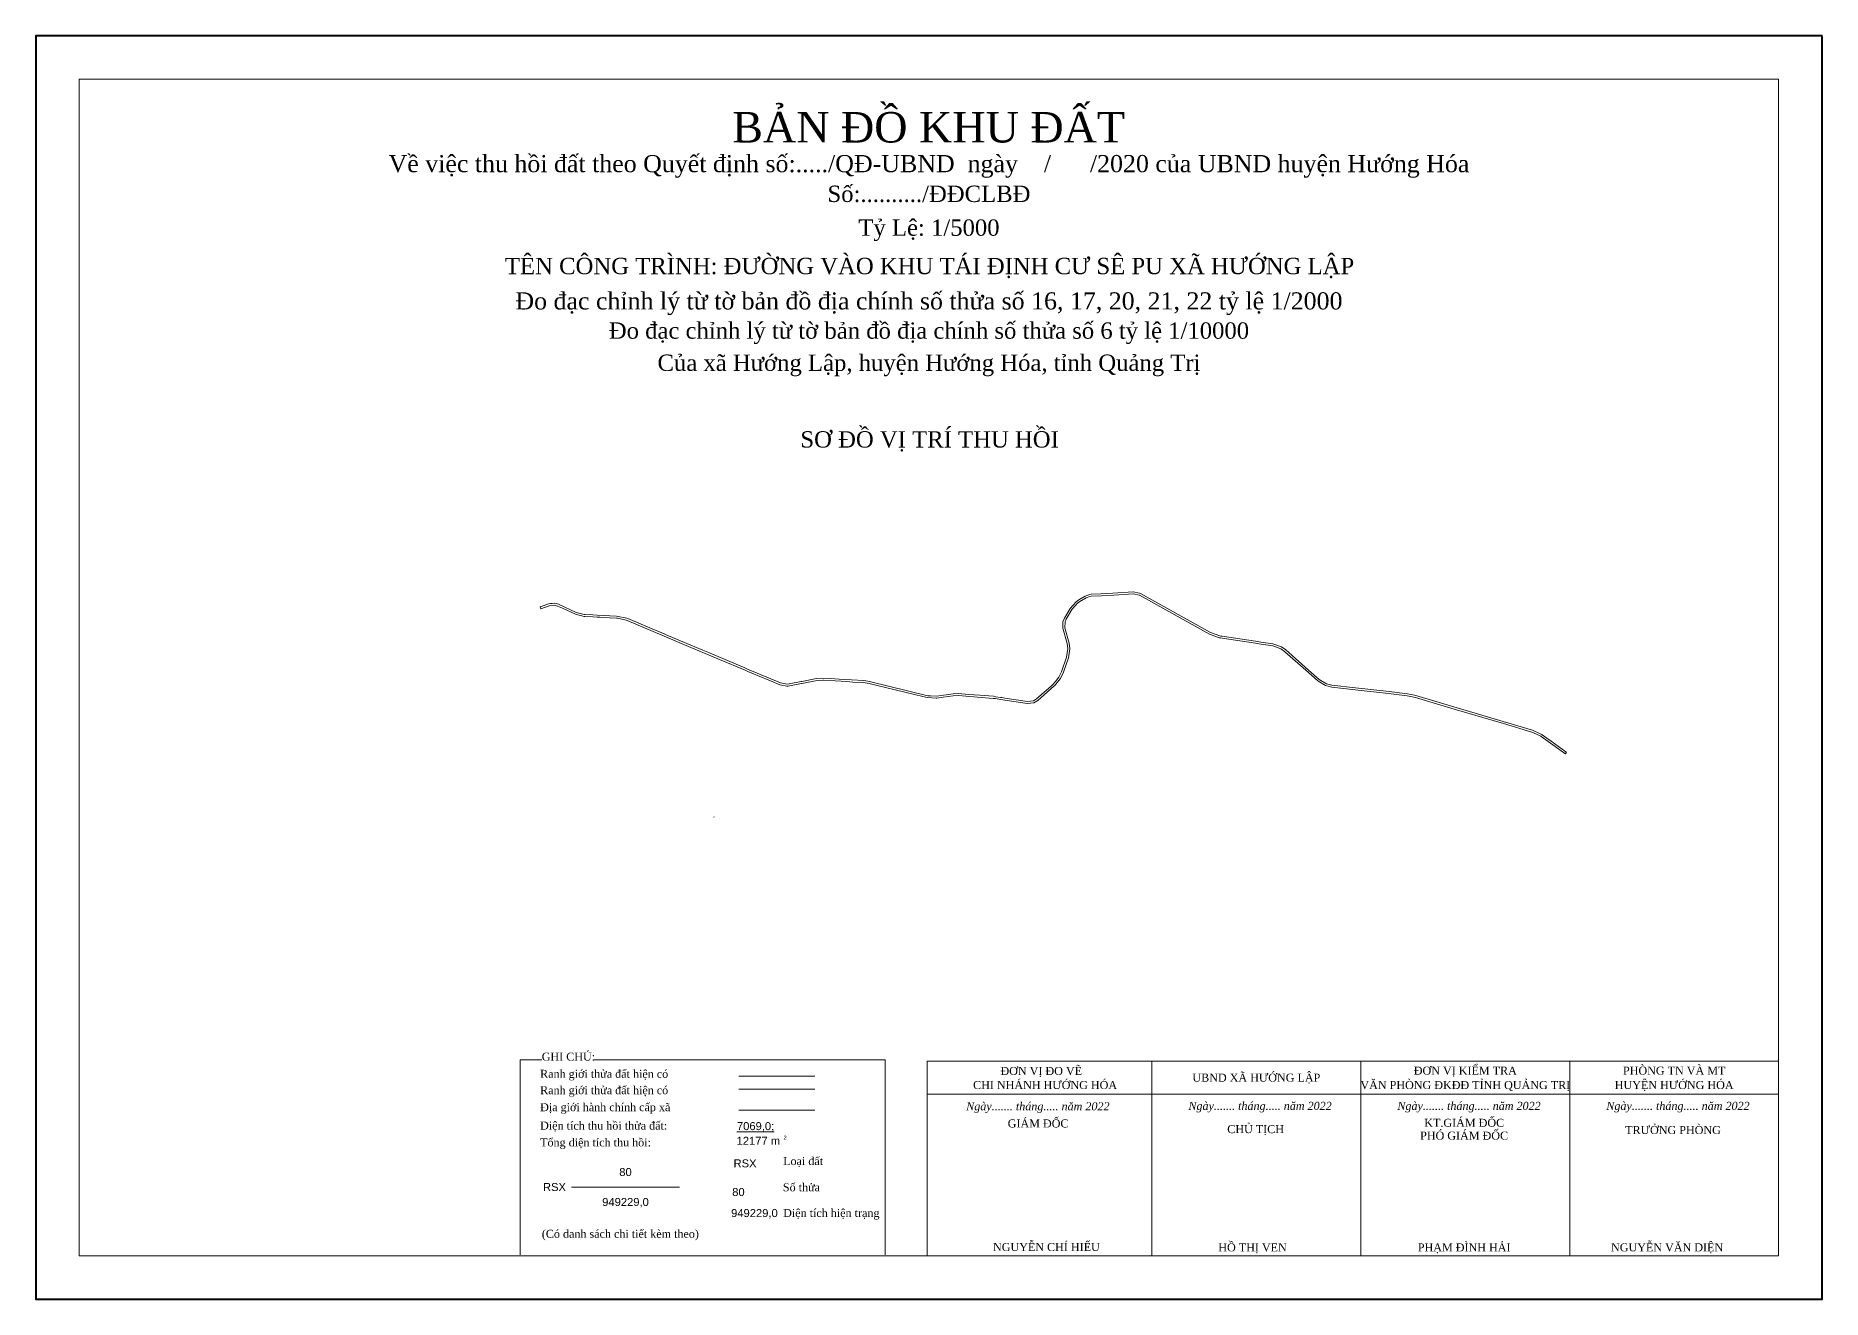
# Model space of a CAD drawing. Header units: metres. Extents: x 108 to 533749, y -130 to 1868317.
# Drawn here: x 530638.5 to 530839.4, y 1868021.1 to 1868163.2 of the extents above; entities that cross this region are included whole.
import ezdxf
from ezdxf.enums import TextEntityAlignment as Align

# ---------------------------------------------------------------- set-up
doc = ezdxf.new("R2010")
doc.units = ezdxf.units.M
doc.header["$MEASUREMENT"] = 0
doc.linetypes.add('DGN Style 2', pattern=[138.332291, 82.999375, -55.332917])
doc.linetypes.add('DGN Style 4', pattern=[221.469999, 110.665833, -55.332917, 0.138332, -55.332917])
doc.layers.add('Level 19', color=7, linetype='Continuous', lineweight=0)
doc.styles.add('Style-Arial', font='arial.ttf')
doc.styles.add('Style-Times New Roman', font='times.ttf')
doc.styles.add('Style-Times New Roman IF', font='timesi.ttf')

# ---------------------------------------------------------------- blocks, each defined once
blk = doc.blocks.new('N_THUA_36')
at = {"layer": 'Level 19', "color": 250, "linetype": 'Continuous', "lineweight": 0}
blk.add_line((-23.28, 0), (34.3, 0), dxfattribs=at)
at = {"layer": 'Level 19', "color": 250, "linetype": 'Continuous', "lineweight": 0, "style": 'Style-Arial'}
for s, p in [('80', (5.51, 8)), ('949229,0', (5.51, -8))]:
    blk.add_text(s, height=4.272, dxfattribs=at).set_placement(p, align=Align.MIDDLE_CENTER)
blk.add_text('RSX', height=4.272, dxfattribs=at).set_placement((-26.28, 0), align=Align.MIDDLE_RIGHT)

msp = doc.modelspace()

# ---------------------------------------------------------------- linework, layer by layer
at = {"layer": 'Level 19', "color": 5, "linetype": 'Continuous', "lineweight": 0}
for p, q in [((530724.62, 1868090.62), (530724.66, 1868090.62)), ((530724.62, 1868090.39), (530724.66, 1868090.39)), ((530714.74, 1868075.39), (530714.78, 1868075.37))]:
    msp.add_line(p, q, dxfattribs=at)
at = {"layer": 'Level 19', "color": 250, "linetype": 'Continuous', "lineweight": 0}
for p, q in [((530692.97, 1868048.06), (530695.39, 1868048.06)), ((530692.97, 1868026.12), (530692.97, 1868048.06)), ((530701.29, 1868048.06), (530734.03, 1868048.06)), ((530734.03, 1868026.12), (530734.03, 1868048.06)), ((530834.5, 1868044.21), (530834.5, 1868047.92)), ((530738.73, 1868026.03), (530764.01, 1868026.03)), ((530764.01, 1868026.03), (530787.51, 1868026.03)), ((530787.51, 1868026.03), (530811.01, 1868026.03)), ((530811.01, 1868026.03), (530834.5, 1868026.03))]:
    msp.add_line(p, q, dxfattribs=at)
at = {"layer": 'Level 19', "color": 250}
for p, q in [((530764.01, 1868047.92), (530787.51, 1868047.92)), ((530764.01, 1868044.21), (530764.01, 1868047.92)), ((530787.51, 1868047.92), (530811.01, 1868047.92)), ((530787.51, 1868044.21), (530787.51, 1868047.92)), ((530811.01, 1868047.92), (530834.5, 1868047.92)), ((530811.01, 1868044.21), (530811.01, 1868047.92)), ((530738.73, 1868044.21), (530764.01, 1868044.21)), ((530738.73, 1868026.03), (530738.73, 1868044.21)), ((530764.01, 1868044.21), (530787.51, 1868044.21)), ((530764.01, 1868026.03), (530764.01, 1868044.21)), ((530787.51, 1868044.21), (530811.01, 1868044.21)), ((530787.51, 1868026.03), (530787.51, 1868044.21)), ((530811.01, 1868044.21), (530834.5, 1868044.21)), ((530811.01, 1868026.03), (530811.01, 1868044.21)), ((530834.5, 1868026.03), (530834.5, 1868044.21))]:
    msp.add_line(p, q, dxfattribs=at)
at = {"layer": 'Level 19', "color": 250, "lineweight": 13}
msp.add_line((530717.55, 1868046.22), (530726.09, 1868046.22), dxfattribs=at)
at = {"layer": 'Level 19', "color": 250, "linetype": 'DGN Style 2', "lineweight": 13}
msp.add_line((530717.55, 1868044.76), (530726.09, 1868044.76), dxfattribs=at)
at = {"layer": 'Level 19', "color": 250, "linetype": 'DGN Style 4', "lineweight": 0}
msp.add_line((530717.55, 1868042.39), (530726.09, 1868042.39), dxfattribs=at)
at = {"layer": 'Level 19', "color": 250, "linetype": 'Continuous', "lineweight": 40, "flags": 128}
msp.add_lwpolyline([(530839.4, 1868163.25), (530638.48, 1868163.25), (530638.48, 1868021.13), (530839.4, 1868021.13), (530839.4, 1868163.25)], dxfattribs=at)
at = {"layer": 'Level 19', "color": 250, "linetype": 'Continuous', "lineweight": 0, "flags": 128}
msp.add_lwpolyline([(530834.5, 1868047.92), (530834.5, 1868158.35), (530643.38, 1868158.35), (530643.38, 1868026.03), (530738.73, 1868026.03)], dxfattribs=at)
at = {"layer": 'Level 19', "color": 5, "linetype": 'Continuous', "lineweight": 0, "flags": 128}
for points in [[(530724.66, 1868090.39), (530726.35, 1868090.72), (530726.99, 1868090.76), (530727.07, 1868090.75), (530729.72, 1868090.6), (530730.39, 1868090.56), (530731.59, 1868090.49), (530731.77, 1868090.47), (530732.22, 1868090.4), (530733.12, 1868090.18), (530736.23, 1868089.41), (530737.31, 1868089.15), (530738.25, 1868088.92), (530738.75, 1868088.8), (530738.75, 1868088.8), (530739.75, 1868088.74), (530739.82, 1868088.75), (530740.53, 1868088.85), (530741.68, 1868089.01), (530742.24, 1868089.03), (530746.17, 1868088.72), (530746.44, 1868088.69), (530746.99, 1868088.61), (530750, 1868088.14), (530750.72, 1868088.21), (530751.2, 1868088.49), (530753, 1868090.08), (530753.04, 1868090.13), (530753.2, 1868090.31), (530753.34, 1868090.49), (530753.74, 1868090.97), (530754.06, 1868091.65), (530754.63, 1868093.28), (530754.79, 1868094.28), (530754.69, 1868094.94), (530754.23, 1868096.67), (530754.24, 1868097.34), (530754.37, 1868097.63), (530755.01, 1868098.71), (530755.66, 1868099.44), (530755.91, 1868099.61), (530756.62, 1868100.03), (530757.02, 1868100.16), (530757.19, 1868100.21), (530758.33, 1868100.27), (530759.73, 1868100.34), (530761.94, 1868100.46), (530762.59, 1868100.32), (530762.61, 1868100.31), (530770.48, 1868095.94), (530771.57, 1868095.54), (530771.73, 1868095.51), (530771.9, 1868095.48), (530775.68, 1868094.91), (530776.05, 1868094.85), (530777.6, 1868094.62), (530778.51, 1868094.3), (530778.93, 1868094), (530778.96, 1868093.97), (530781.61, 1868091.63), (530782.68, 1868090.68), (530783.54, 1868090.16), (530784.23, 1868089.99), (530786.87, 1868089.69), (530790.62, 1868089.26), (530792.73, 1868089.01), (530793.47, 1868088.86), (530793.66, 1868088.81), (530797.99, 1868087.52), (530803.55, 1868085.88), (530806.75, 1868084.93), (530807.27, 1868084.68), (530807.76, 1868084.45), (530807.79, 1868084.43), (530808.56, 1868083.88), (530808.58, 1868083.86), (530810.3, 1868082.64), (530810.47, 1868082.51), (530810.51, 1868082.49), (530810.64, 1868082.67), (530810.57, 1868082.72), (530808.91, 1868083.9), (530808.44, 1868084.24), (530807.92, 1868084.61), (530807.86, 1868084.65), (530807.61, 1868084.77), (530806.81, 1868085.15), (530803.53, 1868086.12), (530797.96, 1868087.77), (530793.71, 1868089.03), (530793.54, 1868089.08), (530792.75, 1868089.24), (530790.7, 1868089.48), (530786.92, 1868089.91), (530784.26, 1868090.22), (530783.66, 1868090.36), (530782.83, 1868090.85), (530781.64, 1868091.91), (530779.41, 1868093.87), (530779.08, 1868094.17), (530778.58, 1868094.52), (530777.63, 1868094.84), (530776.25, 1868095.05), (530775.66, 1868095.14), (530771.91, 1868095.71), (530771.77, 1868095.73), (530771.65, 1868095.75), (530770.59, 1868096.13), (530762.72, 1868100.51), (530762.63, 1868100.55), (530761.92, 1868100.69), (530759.62, 1868100.56), (530758.26, 1868100.49), (530757.18, 1868100.43), (530757.03, 1868100.39), (530756.5, 1868100.23), (530755.79, 1868099.8), (530755.48, 1868099.59), (530754.82, 1868098.83), (530754.17, 1868097.74), (530754.01, 1868097.34), (530754.01, 1868096.61), (530754.47, 1868094.89), (530754.56, 1868094.31), (530754.42, 1868093.36), (530753.84, 1868091.72), (530753.56, 1868091.12), (530753.16, 1868090.63), (530752.85, 1868090.25), (530752.73, 1868090.14), (530752.43, 1868089.88), (530751.05, 1868088.66), (530750.7, 1868088.44), (530750.04, 1868088.36), (530747.46, 1868088.76), (530747.13, 1868088.81), (530747.02, 1868088.83), (530746.47, 1868088.91), (530746.19, 1868088.95), (530744.66, 1868089.07), (530743.38, 1868089.17), (530742.26, 1868089.25), (530741.65, 1868089.23), (530739.79, 1868088.97), (530739.77, 1868088.97), (530739.13, 1868089), (530738.8, 1868089.02), (530732.27, 1868090.62), (530731.6, 1868090.72), (530730.24, 1868090.8), (530729.35, 1868090.85), (530727.83, 1868090.94), (530727, 1868090.98), (530726.31, 1868090.94), (530724.66, 1868090.62)], [(530724.62, 1868090.39), (530723.26, 1868090.13), (530723.12, 1868090.11), (530722.97, 1868090.09), (530722.16, 1868090.24), (530721.3, 1868090.61), (530719.48, 1868091.37), (530718.58, 1868091.75), (530718.28, 1868091.88), (530715.39, 1868093.1), (530711.46, 1868094.75), (530709.89, 1868095.41), (530705, 1868097.48), (530704.9, 1868097.52), (530703.9, 1868097.73), (530703.8, 1868097.75), (530703.02, 1868097.79), (530701.91, 1868097.84), (530701.62, 1868097.85), (530701.13, 1868097.88), (530700.23, 1868097.92), (530700.15, 1868097.92), (530699.18, 1868098.18), (530697.72, 1868098.85), (530697.35, 1868099.02), (530697.17, 1868099.1), (530696.88, 1868099.2), (530696.21, 1868099.14), (530695.29, 1868098.79), (530695.29, 1868098.8), (530695.21, 1868099), (530695.54, 1868099.13), (530696.14, 1868099.35), (530696.37, 1868099.38), (530696.55, 1868099.4), (530696.85, 1868099.43), (530697.27, 1868099.31), (530697.97, 1868098.98), (530699.27, 1868098.38), (530700.16, 1868098.16), (530700.21, 1868098.15), (530700.24, 1868098.14), (530701.15, 1868098.1), (530701.61, 1868098.08), (530703.04, 1868098.01), (530703.81, 1868097.97), (530704.95, 1868097.74), (530705.08, 1868097.69), (530707.82, 1868096.53), (530708.9, 1868096.08), (530709.63, 1868095.77), (530713.52, 1868094.13), (530714.07, 1868093.9), (530718.23, 1868092.14), (530718.52, 1868092.02), (530722.24, 1868090.45), (530723.01, 1868090.32), (530723.22, 1868090.35), (530724.58, 1868090.61), (530724.62, 1868090.62)]]:
    msp.add_lwpolyline(points, dxfattribs=at)
at = {"layer": 'Level 19', "color": 250, "flags": 128}
msp.add_lwpolyline([(530738.73, 1868044.21), (530738.73, 1868047.92), (530764.01, 1868047.92)], dxfattribs=at)

# ---------------------------------------------------------------- block references
at = {"layer": 'Level 19', "color": 250, "linetype": 'Continuous', "lineweight": 0, "xscale": 0.2106599193575409, "yscale": 0.2106599193575409, "zscale": 0.2106599193575409}
msp.add_blockref('N_THUA_36', (530703.65, 1868033.76), dxfattribs=at)

# ---------------------------------------------------------------- texts
at = {"layer": 'Level 19', "color": 250, "linetype": 'Continuous', "lineweight": 0, "style": 'Style-Times New Roman'}
for s, height, p in [('BẢN ĐỒ KHU ĐẤT', 3.4303, (530738.9, 1868151.24)), ('Về việc thu hồi đất theo Quyết định số:...../QĐ-UBND  ngày    /      /2020 của UBND huyện Hướng Hóa', 1.9284, (530738.94, 1868147.9)), ('Số:........../ĐĐCLBĐ', 1.8377, (530738.94, 1868144.55)), ('Tỷ Lệ: 1/5000', 1.8377, (530738.94, 1868140.75)), ('TÊN CÔNG TRÌNH: ĐƯỜNG VÀO KHU TÁI ĐỊNH CƯ SÊ PU XÃ HƯỚNG LẬP', 1.8377, (530739.01, 1868136.43)), ('Đo đạc chỉnh lý từ tờ bản đồ địa chính số thửa số 16, 17, 20, 21, 22 tỷ lệ 1/2000', 1.9279, (530738.94, 1868132.46)), ('Đo đạc chỉnh lý từ tờ bản đồ địa chính số thửa số 6 tỷ lệ 1/10000', 1.8377, (530738.94, 1868129.17)), ('Của xã Hướng Lập, huyện Hướng Hóa, tỉnh Quảng Trị', 1.8377, (530738.94, 1868125.55)), ('SƠ ĐỒ VỊ TRÍ THU HỒI', 1.8377, (530739.01, 1868116.93))]:
    msp.add_text(s, height=height, dxfattribs=at).set_placement(p, align=Align.CENTER)
for s, p in [('GHI CHÚ:', (530695.39, 1868048.87)), ('Ranh giới thửa đất hiện có', (530695.21, 1868046.94)), ('Ranh giới thửa đất hiện có', (530695.21, 1868045.1)), ('Địa giới hành chính cấp xã', (530695.21, 1868043.19)), ('Diện tích thu hồi thửa đất:', (530695.21, 1868041.12)), ('Tổng diện tích thu hồi:', (530695.21, 1868039.23)), ('Loại đất', (530722.54, 1868037.13)), ('Số thửa', (530722.51, 1868034.18)), ('Diện tích hiện trạng', (530722.54, 1868031.29)), ('(Có danh sách chi tiết kèm theo)', (530695.4, 1868028.95))]:
    msp.add_text(s, height=0.9, dxfattribs=at).set_placement(p, align=Align.TOP_LEFT)
at = {"layer": 'Level 19', "color": 250, "linetype": 'Continuous', "lineweight": 13, "style": 'Style-Times New Roman'}
for s, p in [('UBND XÃ HƯỚNG LẬP', (530775.76, 1868046.06)), ('ĐƠN VỊ KIỂM TRA', (530799.26, 1868046.85)), ('PHÒNG TN VÀ MT', (530822.75, 1868046.85)), ('CHI NHÁNH HƯỚNG HÓA', (530752, 1868045.23)), ('VĂN PHÒNG ĐKĐĐ TỈNH QUẢNG TRỊ', (530799.26, 1868045.23)), ('HUYỆN HƯỚNG HÓA', (530822.75, 1868045.23))]:
    msp.add_text(s, height=0.9, dxfattribs=at).set_placement(p, align=Align.MIDDLE_CENTER)
at = {"layer": 'Level 19', "color": 250, "linetype": 'Continuous', "lineweight": 0}
for s, style, p in [('Ngày....... tháng..... năm 2022', 'Style-Times New Roman IF', (530759.25, 1868042.39)), ('Ngày....... tháng..... năm 2022', 'Style-Times New Roman IF', (530784.24, 1868042.44)), ('Ngày....... tháng..... năm 2022', 'Style-Times New Roman IF', (530807.74, 1868042.44)), ('Ngày....... tháng..... năm 2022', 'Style-Times New Roman IF', (530831.24, 1868042.44)), ('GIÁM ĐỐC', 'Style-Times New Roman', (530754.63, 1868040.46)), ('CHỦ TỊCH', 'Style-Times New Roman', (530778.87, 1868039.82)), ('PHÓ GIÁM ĐỐC', 'Style-Times New Roman', (530804.07, 1868039.09)), ('KT.GIÁM ĐỐC', 'Style-Times New Roman', (530803.63, 1868040.53)), ('TRƯỞNG PHÒNG', 'Style-Times New Roman', (530828, 1868039.72)), ('NGUYỄN CHÍ HIẾU', 'Style-Times New Roman', (530758.15, 1868026.56)), ('HỒ THỊ VEN', 'Style-Times New Roman', (530779.18, 1868026.52)), ('PHẠM ĐÌNH HẢI', 'Style-Times New Roman', (530804.34, 1868026.52)), ('NGUYỄN VĂN DIỆN', 'Style-Times New Roman', (530828.26, 1868026.52))]:
    msp.add_text(s, height=0.9, dxfattribs=dict(at, style=style)).set_placement(p, align=Align.RIGHT)
at = {"layer": 'Level 19', "color": 250, "linetype": 'Continuous', "lineweight": 0, "style": 'Style-Arial'}
for s, height, p in [('%%u7069,0;%%U', 0.9, (530719.44, 1868040.61)), ('12177 m', 0.9, (530719.75, 1868038.96)), ('2', 0.45, (530722.76, 1868039.31)), ('80', 0.9, (530717.51, 1868033.2)), ('949229,0', 0.9, (530719.31, 1868030.83))]:
    msp.add_text(s, height=height, dxfattribs=at).set_placement(p, align=Align.MIDDLE_CENTER)
msp.add_text('RSX', height=0.9, dxfattribs=at).set_placement((530719.55, 1868036.42), align=Align.MIDDLE_RIGHT)
at = {"layer": 'Level 19', "color": 250, "linetype": 'Continuous', "lineweight": 13, "insert": (530751.57, 1868046.7), "char_height": 0.9, "width": 23.5518, "attachment_point": 5, "line_spacing_factor": 0.604495, "style": 'Style-Times New Roman'}
msp.add_mtext('ĐƠN VỊ ĐO VẼ', dxfattribs=at)

doc.saveas('drawing.dxf')
